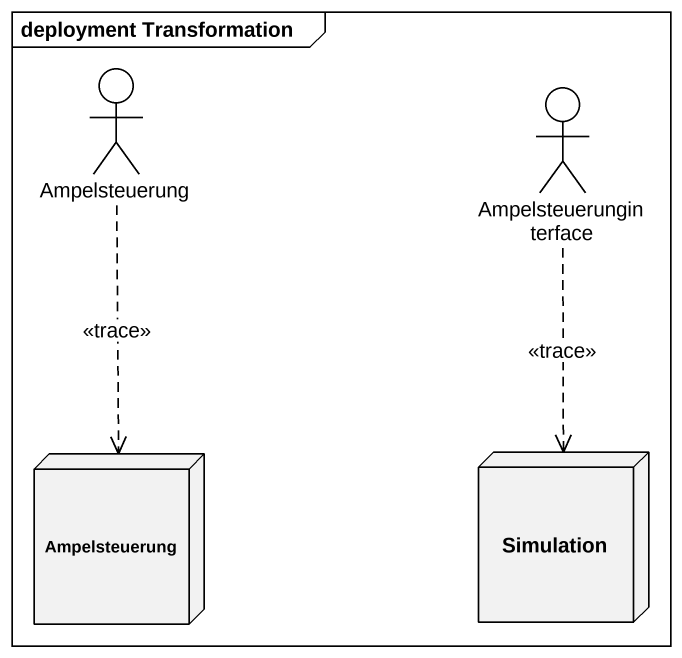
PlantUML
@startuml
mainframe deployment Transformation
actor Ampelsteuerung
actor Ampelsteuerunginterface
node "Ampelsteuerung" as Ampelsteuerung_2
node Simulation
Ampelsteuerung ..> Ampelsteuerung_2 : <<trace>>
Ampelsteuerunginterface ..> Simulation : <<trace>>
@enduml
